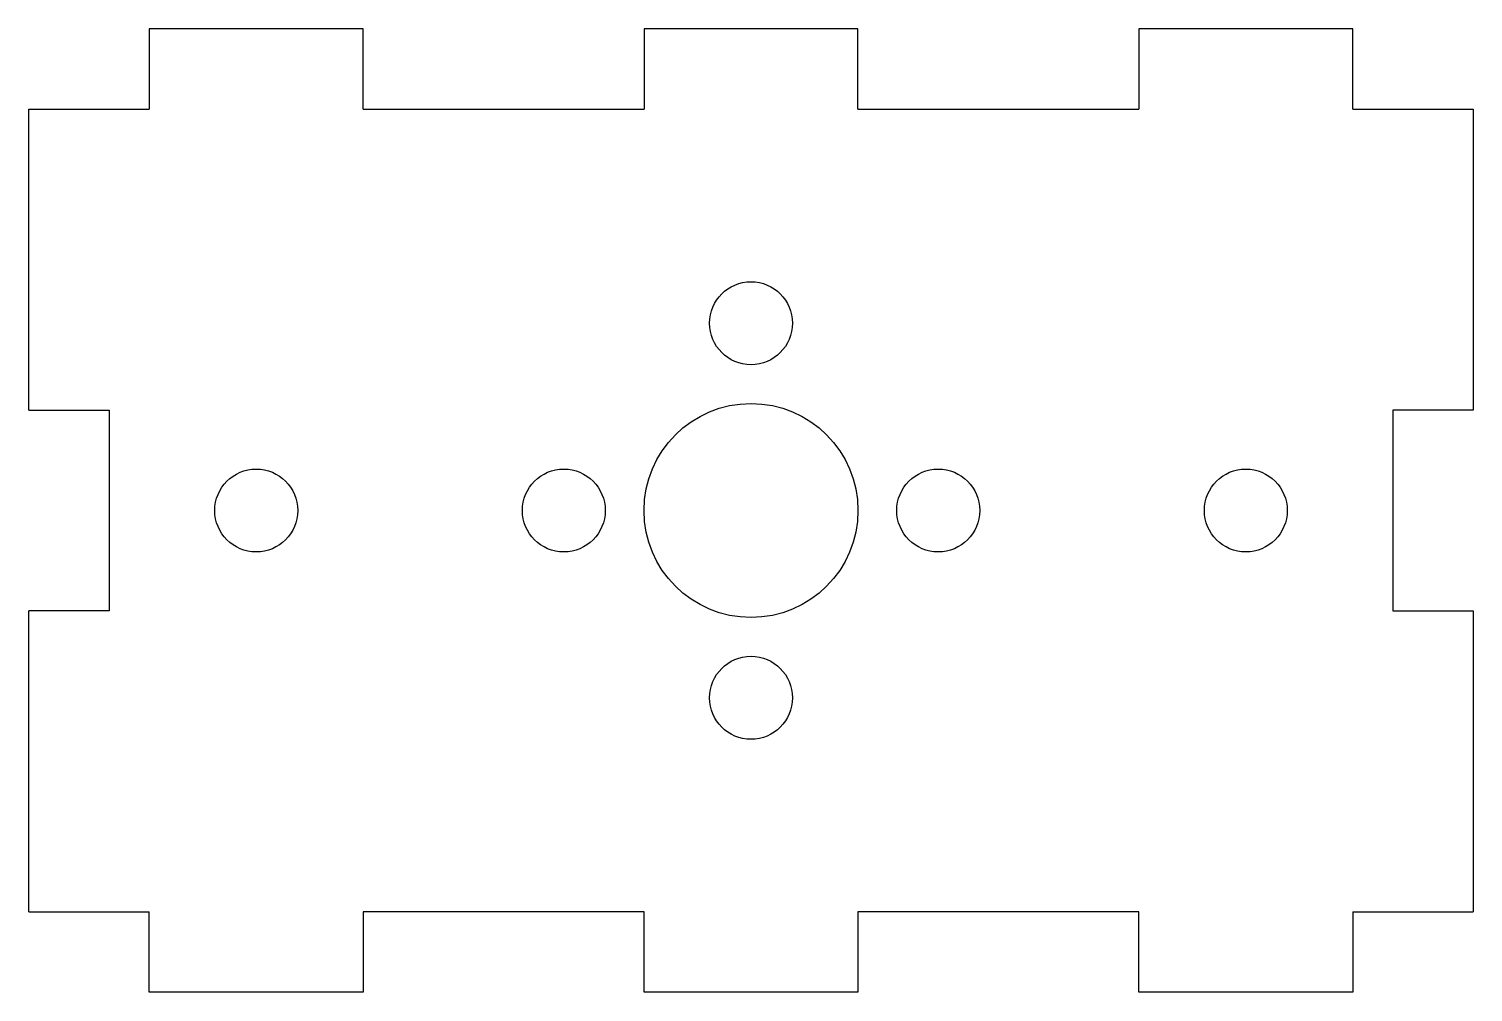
# Model space of a CAD drawing. Header units: millimetres. Extents: x 3202.3 to 3256.3, y 1736.4 to 1772.4.
import ezdxf

# ---------------------------------------------------------------- set-up
doc = ezdxf.new("R2010")
doc.units = ezdxf.units.MM

msp = doc.modelspace()

# ---------------------------------------------------------------- linework, layer by layer
at = {"color": 7}
for p, q in [((3202.303, 1769.419), (3206.803, 1769.419)), ((3251.803, 1769.419), (3256.303, 1769.419)), ((3202.303, 1739.419), (3206.803, 1739.419)), ((3251.803, 1739.419), (3256.303, 1739.419))]:
    msp.add_line(p, q, dxfattribs=at)
for points in [[(3214.803, 1769.419), (3214.803, 1772.419), (3206.803, 1772.419), (3206.803, 1769.419)], [(3233.303, 1769.419), (3233.303, 1772.419), (3225.303, 1772.419), (3225.303, 1769.419)], [(3251.803, 1769.419), (3251.803, 1772.419), (3243.803, 1772.419), (3243.803, 1769.419)], [(3202.303, 1758.169), (3202.303, 1769.419)], [(3214.803, 1769.419), (3225.303, 1769.419)], [(3233.303, 1769.419), (3243.803, 1769.419)], [(3256.303, 1769.419), (3256.303, 1758.169)], [(3202.303, 1758.169), (3205.303, 1758.169), (3205.303, 1750.669), (3202.303, 1750.669)], [(3256.303, 1758.169), (3253.303, 1758.169), (3253.303, 1750.669), (3256.303, 1750.669)], [(3202.303, 1739.419), (3202.303, 1750.669)], [(3256.303, 1750.669), (3256.303, 1739.419)], [(3214.803, 1739.419), (3214.803, 1736.419), (3206.803, 1736.419), (3206.803, 1739.419)], [(3225.303, 1739.419), (3214.803, 1739.419)], [(3233.303, 1739.419), (3233.303, 1736.419), (3225.303, 1736.419), (3225.303, 1739.419)], [(3243.803, 1739.419), (3233.303, 1739.419)], [(3251.803, 1739.419), (3251.803, 1736.419), (3243.803, 1736.419), (3243.803, 1739.419)]]:
    msp.add_lwpolyline(points, dxfattribs=at)
for centre, radius in [((3229.303, 1761.419), 1.55), ((3229.303, 1754.419), 4), ((3210.803, 1754.419), 1.55), ((3222.303, 1754.419), 1.55), ((3236.303, 1754.419), 1.55), ((3247.803, 1754.419), 1.55), ((3229.303, 1747.419), 1.55)]:
    msp.add_circle(centre, radius, dxfattribs=at)

doc.saveas('drawing.dxf')
